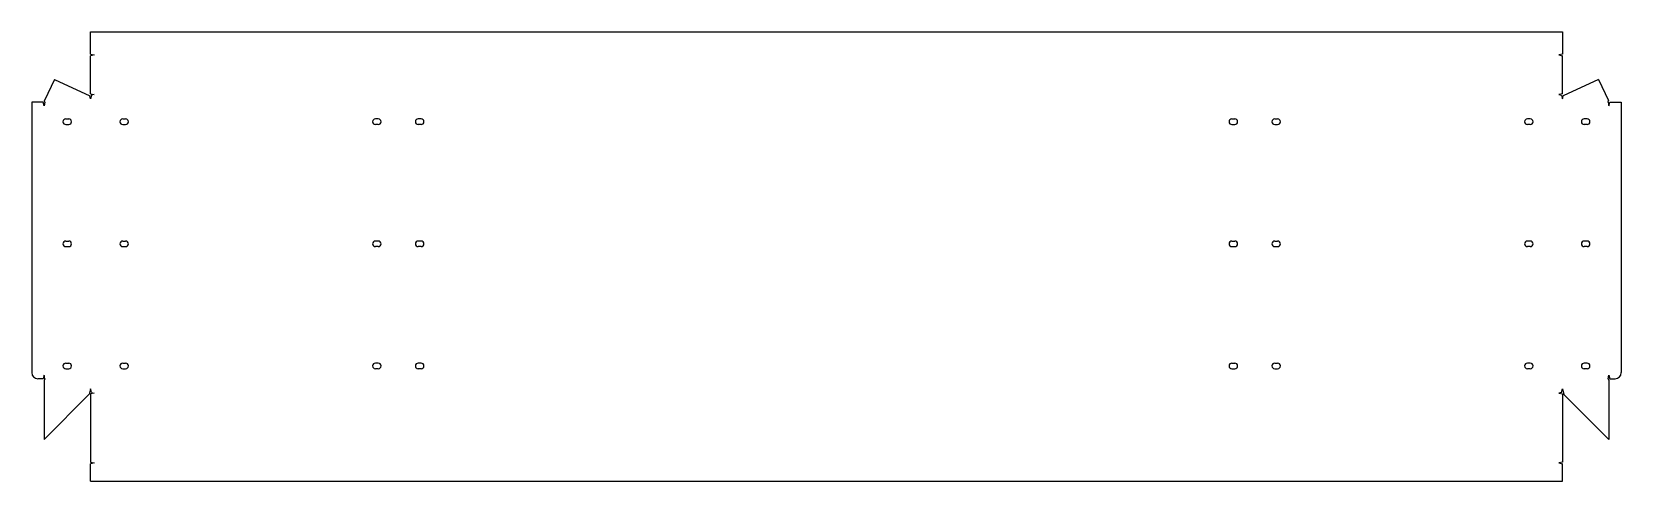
# Model space of a CAD drawing. Extents: x 0 to 2598, y 0 to 735.
import ezdxf

# ---------------------------------------------------------------- set-up
doc = ezdxf.new("R2010")
doc.units = 0
doc.layers.get('0').update_dxf_attribs({"linetype": 'CONTINUOUS'})

msp = doc.modelspace()

# ---------------------------------------------------------------- linework, layer by layer
for p, q in [((96.3, 735.2), (2502.3, 735.2)), ((96.3, 698.7), (96.3, 735.2)), ((2502.3, 735.2), (2502.3, 698.7)), ((96.3, 698.7), (102.3, 697.2)), ((102.3, 697.2), (96.3, 695.7)), ((96.3, 633.9), (96.3, 695.7)), ((2502.3, 698.7), (2496.3, 697.2)), ((2496.3, 697.2), (2502.3, 695.7)), ((2502.3, 633.9), (2502.3, 695.7)), ((37.5, 657.3), (95, 630.5)), ((2561.1, 657.3), (2503.6, 630.5)), ((96.3, 625.3), (95, 630.5)), ((96.3, 633.9), (102.3, 632.4)), ((97.8, 631.2), (96.3, 625.3)), ((102.3, 632.4), (97.8, 631.2)), ((2502.3, 633.9), (2496.3, 632.4)), ((2496.3, 632.4), (2500.9, 631.2)), ((2500.9, 631.2), (2502.3, 625.3)), ((2502.3, 625.3), (2503.6, 630.5)), ((0.3, 619.9), (0.3, 177.4)), ((18.8, 619.9), (0.3, 619.9)), ((20.3, 613.9), (18.8, 619.9)), ((21.8, 619.9), (20.3, 613.9)), ((21.8, 619.9), (21.3, 622.6)), ((2576.8, 619.9), (2577.3, 622.6)), ((2576.8, 619.9), (2578.3, 613.9)), ((2578.3, 613.9), (2579.8, 619.9)), ((2579.8, 619.9), (2598.3, 619.9)), ((2598.3, 619.9), (2598.3, 177.4)), ((55.9, 592.6), (60.7, 592.6)), ((55.9, 583.4), (60.7, 583.4)), ((148.9, 592.6), (153.7, 592.6)), ((148.9, 583.4), (153.7, 583.4)), ((566.7, 592.6), (561.9, 592.6)), ((566.7, 583.4), (561.9, 583.4)), ((636.7, 592.6), (631.9, 592.6)), ((636.7, 583.4), (631.9, 583.4)), ((1961.9, 592.6), (1966.7, 592.6)), ((1961.9, 583.4), (1966.7, 583.4)), ((2031.9, 592.6), (2036.7, 592.6)), ((2031.9, 583.4), (2036.7, 583.4)), ((2449.7, 592.6), (2444.9, 592.6)), ((2449.7, 583.4), (2444.9, 583.4)), ((2542.7, 592.6), (2537.9, 592.6)), ((2542.7, 583.4), (2537.9, 583.4)), ((55.9, 392.8), (60.7, 392.8)), ((148.9, 392.8), (153.7, 392.8)), ((566.7, 392.8), (561.9, 392.8)), ((636.7, 392.8), (631.9, 392.8)), ((1961.9, 392.8), (1966.7, 392.8)), ((2031.9, 392.8), (2036.7, 392.8)), ((2449.7, 392.8), (2444.9, 392.8)), ((2542.7, 392.8), (2537.9, 392.8)), ((55.9, 383.6), (60.7, 383.6)), ((148.9, 383.6), (153.7, 383.6)), ((566.7, 383.6), (561.9, 383.6)), ((636.7, 383.6), (631.9, 383.6)), ((1961.9, 383.6), (1966.7, 383.6)), ((2031.9, 383.6), (2036.7, 383.6)), ((2449.7, 383.6), (2444.9, 383.6)), ((2542.7, 383.6), (2537.9, 383.6)), ((55.9, 192.9), (60.7, 192.9)), ((55.9, 183.7), (60.7, 183.7)), ((148.9, 192.9), (153.7, 192.9)), ((148.9, 183.7), (153.7, 183.7)), ((566.7, 192.9), (561.9, 192.9)), ((566.7, 183.7), (561.9, 183.7)), ((636.7, 192.9), (631.9, 192.9)), ((636.7, 183.7), (631.9, 183.7)), ((1961.9, 192.9), (1966.7, 192.9)), ((1961.9, 183.7), (1966.7, 183.7)), ((2031.9, 192.9), (2036.7, 192.9)), ((2031.9, 183.7), (2036.7, 183.7)), ((2449.7, 192.9), (2444.9, 192.9)), ((2449.7, 183.7), (2444.9, 183.7)), ((2542.7, 192.9), (2537.9, 192.9)), ((2542.7, 183.7), (2537.9, 183.7)), ((18.8, 167.4), (10.3, 167.4)), ((20.3, 173.4), (18.8, 167.4)), ((21.8, 167.4), (20.3, 173.4)), ((21.8, 167.4), (20.3, 164.3)), ((20.3, 164.3), (20.3, 68)), ((2576.8, 167.4), (2578.3, 173.4)), ((2576.8, 167.4), (2578.3, 164.3)), ((2578.3, 173.4), (2579.8, 167.4)), ((2578.3, 164.3), (2578.3, 68)), ((2579.8, 167.4), (2588.3, 167.4)), ((94.1, 142), (20.3, 68)), ((96.3, 150.9), (94.1, 142)), ((97.8, 145.1), (96.3, 150.9)), ((102.3, 144), (96.3, 142.5)), ((96.3, 142.5), (96.3, 31.1)), ((97.8, 145.1), (102.3, 144)), ((2500.9, 145.1), (2496.3, 144)), ((2496.3, 144), (2502.3, 142.5)), ((2500.9, 145.1), (2502.3, 150.9)), ((2502.3, 150.9), (2504.6, 141.7)), ((2502.3, 142.5), (2502.3, 31.1)), ((2504.6, 141.7), (2578.3, 68)), ((96.3, 31.1), (102.3, 29.6)), ((102.3, 29.6), (96.3, 28.1)), ((96.3, -0.4), (96.3, 28.1)), ((2502.3, 31.1), (2496.3, 29.6)), ((2496.3, 29.6), (2502.3, 28.1)), ((2502.3, -0.4), (2502.3, 28.1)), ((96.3, -0.4), (2502.3, -0.4))]:
    msp.add_line(p, q)
at = {"color": 7, "linetype": 'CONTINUOUS'}
for p, q in [((37.5, 657.3), (21.3, 622.6)), ((2561.1, 657.3), (2577.3, 622.6))]:
    msp.add_line(p, q, dxfattribs=at)
for centre, radius, start, end in [((55.9, 588), 4.6, 90, 270), ((60.7, 588), 4.6, 270, 90), ((148.9, 588), 4.6, 90, 270), ((153.7, 588), 4.6, 270, 90), ((561.9, 588), 4.6, 90, 270), ((566.7, 588), 4.6, 270, 90), ((631.9, 588), 4.6, 90, 270), ((636.7, 588), 4.6, 270, 90), ((1961.9, 588), 4.6, 90, 270), ((1966.7, 588), 4.6, 270, 90), ((2031.9, 588), 4.6, 90, 270), ((2036.7, 588), 4.6, 270, 90), ((2444.9, 588), 4.6, 90, 270), ((2449.7, 588), 4.6, 270, 90), ((2537.9, 588), 4.6, 90, 270), ((2542.7, 588), 4.6, 270, 90), ((55.9, 388.2), 4.6, 90, 270), ((60.7, 388.2), 4.6, 270, 90), ((148.9, 388.2), 4.6, 90, 270), ((153.7, 388.2), 4.6, 270, 90), ((561.9, 388.2), 4.6, 90, 270), ((566.7, 388.2), 4.6, 270, 90), ((631.9, 388.2), 4.6, 90, 270), ((636.7, 388.2), 4.6, 270, 90), ((1961.9, 388.2), 4.6, 90, 270), ((1966.7, 388.2), 4.6, 270, 90), ((2031.9, 388.2), 4.6, 90, 270), ((2036.7, 388.2), 4.6, 270, 90), ((2444.9, 388.2), 4.6, 90, 270), ((2449.7, 388.2), 4.6, 270, 90), ((2537.9, 388.2), 4.6, 90, 270), ((2542.7, 388.2), 4.6, 270, 90), ((55.9, 188.3), 4.6, 90, 270), ((60.7, 188.3), 4.6, 270, 90), ((148.9, 188.3), 4.6, 90, 270), ((153.7, 188.3), 4.6, 270, 90), ((561.9, 188.3), 4.6, 90, 270), ((566.7, 188.3), 4.6, 270, 90), ((631.9, 188.3), 4.6, 90, 270), ((636.7, 188.3), 4.6, 270, 90), ((1961.9, 188.3), 4.6, 90, 270), ((1966.7, 188.3), 4.6, 270, 90), ((2031.9, 188.3), 4.6, 90, 270), ((2036.7, 188.3), 4.6, 270, 90), ((2444.9, 188.3), 4.6, 90, 270), ((2449.7, 188.3), 4.6, 270, 90), ((2537.9, 188.3), 4.6, 90, 270), ((2542.7, 188.3), 4.6, 270, 90), ((10.3, 177.4), 10, 180, 270), ((2588.3, 177.4), 10, 270, 0)]:
    msp.add_arc(centre, radius, start, end)

doc.saveas('drawing.dxf')
